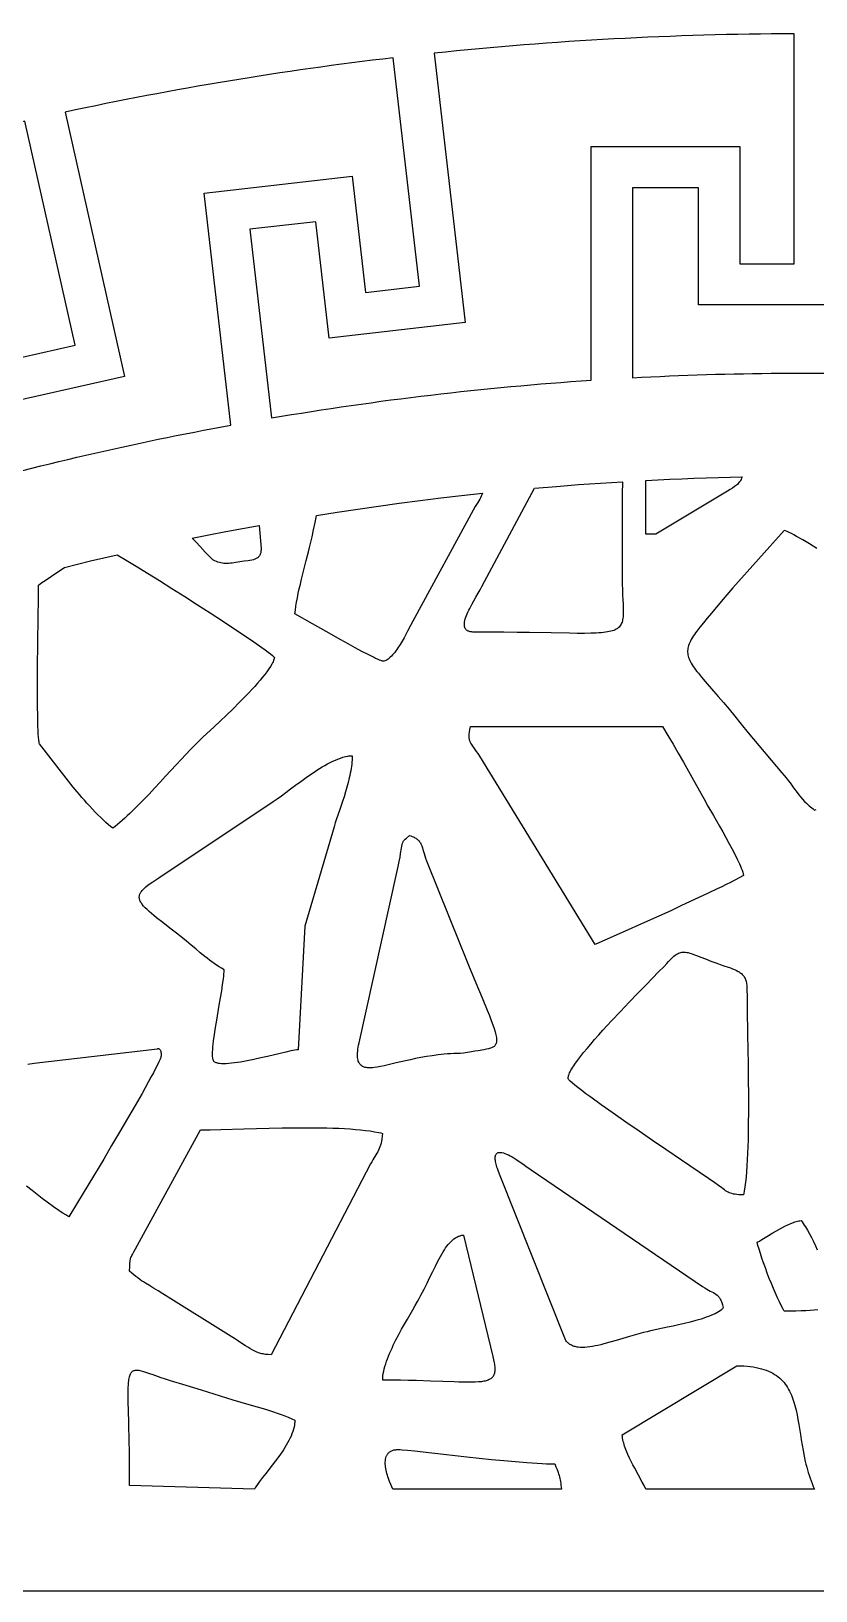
# Model space of a CAD drawing. Header units: millimetres. Extents: x -62 to 1999, y 2324 to 3190.
# Drawn here: x 744 to 971.9, y 2324 to 2777.4 of the extents above; entities that cross this region are included whole.
import ezdxf

# ---------------------------------------------------------------- set-up
doc = ezdxf.new("R2010")
doc.units = ezdxf.units.MM
doc.layers.add('Default_Layer', color=1, linetype='Continuous')

msp = doc.modelspace()

# ---------------------------------------------------------------- linework, layer by layer
at = {"layer": 'Default_Layer'}
for points in [[(-62.32, 2323.98), (1998.88, 2323.98), (1998.88, 3189.82), (-62.32, 3189.82)], [(890.16, 2644.53), (896.56, 2645.07), (902.97, 2645.57), (909.37, 2646.03), (912.58, 2646.23), (915.78, 2646.43), (915.7, 2642.84), (915.67, 2640.8), (915.66, 2638.58), (915.66, 2618.52), (915.68, 2616.71), (915.73, 2615.03), (915.8, 2613.48), (915.87, 2612.07), (915.93, 2610.77), (915.97, 2609.59), (915.99, 2608.52), (915.98, 2608.03), (915.96, 2607.56), (915.93, 2607.12), (915.88, 2606.7), (915.82, 2606.31), (915.74, 2605.94), (915.64, 2605.59), (915.52, 2605.26), (915.37, 2604.96), (915.21, 2604.68), (915.01, 2604.41), (914.8, 2604.17), (914.55, 2603.94), (914.28, 2603.73), (913.97, 2603.54), (913.63, 2603.37), (913.26, 2603.21), (912.85, 2603.07), (912.41, 2602.94), (911.93, 2602.83), (911.41, 2602.73), (910.84, 2602.64), (910.24, 2602.57), (909.59, 2602.5), (908.9, 2602.45), (908.16, 2602.41), (906.53, 2602.35), (904.7, 2602.32), (902.65, 2602.32), (900.37, 2602.35), (895.09, 2602.44), (888.75, 2602.56), (885.16, 2602.62), (881.27, 2602.66), (877.07, 2602.7), (872.55, 2602.71), (872.27, 2602.71), (872.01, 2602.73), (871.76, 2602.76), (871.53, 2602.8), (871.32, 2602.85), (871.12, 2602.92), (870.94, 2602.99), (870.77, 2603.07), (870.62, 2603.17), (870.48, 2603.27), (870.36, 2603.39), (870.25, 2603.51), (870.15, 2603.64), (870.07, 2603.78), (870, 2603.93), (869.94, 2604.09), (869.89, 2604.25), (869.86, 2604.42), (869.84, 2604.6), (869.83, 2604.79), (869.83, 2605.18), (869.88, 2605.6), (869.97, 2606.04), (870.09, 2606.51), (870.24, 2606.99), (870.42, 2607.48), (870.63, 2608), (870.86, 2608.52), (871.11, 2609.06), (871.37, 2609.6), (871.95, 2610.7), (872.57, 2611.8), (873.2, 2612.9), (873.82, 2613.97), (874.41, 2614.99), (874.95, 2615.94)], [(922.57, 2646.81), (926.06, 2646.98), (929.55, 2647.14), (933.05, 2647.29), (936.54, 2647.42), (940.04, 2647.54), (943.54, 2647.65), (947.04, 2647.74), (950.54, 2647.82), (950.38, 2647.42), (950.21, 2647.07), (950.02, 2646.74), (949.83, 2646.43), (949.62, 2646.15), (949.39, 2645.89), (949.16, 2645.65), (948.91, 2645.42), (948.64, 2645.2), (948.36, 2644.98), (947.74, 2644.56), (947.05, 2644.11), (946.29, 2643.63), (925.49, 2631.21), (922.56, 2631.21)], [(826.89, 2636.59), (832.88, 2637.55), (838.88, 2638.46), (844.89, 2639.33), (850.91, 2640.15), (856.94, 2640.94), (862.98, 2641.69), (869.02, 2642.39), (875.07, 2643.06), (874.92, 2642.6), (874.75, 2642.18), (874.54, 2641.76), (874.3, 2641.34), (873.72, 2640.39), (873.37, 2639.82), (872.98, 2639.17), (854.84, 2605.92), (854.17, 2604.62), (853.31, 2602.93), (852.82, 2601.99), (852.29, 2601.01), (851.73, 2600.03), (851.14, 2599.05), (850.54, 2598.11), (850.23, 2597.66), (849.91, 2597.22), (849.6, 2596.8), (849.28, 2596.41), (848.96, 2596.04), (848.64, 2595.69), (848.31, 2595.38), (847.99, 2595.1), (847.67, 2594.86), (847.35, 2594.65), (847.03, 2594.48), (846.71, 2594.36), (846.4, 2594.29), (846.24, 2594.27), (846.09, 2594.26), (845.99, 2594.27), (845.87, 2594.3), (845.55, 2594.4), (845.14, 2594.56), (844.63, 2594.78), (844.04, 2595.05), (843.38, 2595.37), (841.84, 2596.15), (840.07, 2597.08), (838.13, 2598.12), (836.06, 2599.25), (833.92, 2600.44), (829.65, 2602.84), (825.72, 2605.07), (820.61, 2607.98), (820.72, 2609.06), (820.88, 2610.21), (821.07, 2611.42), (821.31, 2612.68), (821.57, 2613.98), (821.87, 2615.31), (822.18, 2616.67), (822.51, 2618.04), (823.2, 2620.79), (823.89, 2623.48), (824.55, 2626.06), (824.85, 2627.28), (825.12, 2628.44), (825.57, 2630.42), (826, 2632.46), (826.44, 2634.52)], [(790.77, 2629.96), (795.63, 2630.95), (800.49, 2631.9), (805.34, 2632.82), (810.17, 2633.72), (810.77, 2626.97), (810.77, 2626.64), (810.74, 2626.33), (810.7, 2626.05), (810.65, 2625.78), (810.58, 2625.54), (810.5, 2625.31), (810.4, 2625.1), (810.29, 2624.91), (810.17, 2624.74), (810.03, 2624.58), (809.89, 2624.43), (809.73, 2624.3), (809.55, 2624.18), (809.37, 2624.07), (809.18, 2623.97), (808.97, 2623.88), (808.53, 2623.73), (808.05, 2623.61), (807.54, 2623.51), (806.99, 2623.43), (805.82, 2623.27), (805.19, 2623.19), (804.55, 2623.09), (803.41, 2622.91), (802.35, 2622.76), (801.85, 2622.71), (801.36, 2622.67), (800.89, 2622.65), (800.42, 2622.65), (799.97, 2622.68), (799.52, 2622.72), (799.08, 2622.8), (798.65, 2622.9), (798.22, 2623.03), (797.78, 2623.19), (797.35, 2623.39), (796.92, 2623.62), (796.75, 2623.74), (796.52, 2623.93), (796.25, 2624.18), (795.95, 2624.47), (795.26, 2625.18), (794.5, 2625.98), (793.02, 2627.61), (791.92, 2628.81), (791.3, 2629.44)], [(753.61, 2621.51), (757.42, 2622.45), (761.24, 2623.38), (765.07, 2624.29), (768.93, 2625.19), (771.52, 2623.64), (774.48, 2621.84), (777.74, 2619.83), (781.22, 2617.66), (784.86, 2615.37), (788.59, 2613.01), (792.33, 2610.63), (796, 2608.26), (799.55, 2605.95), (802.89, 2603.75), (805.96, 2601.7), (808.69, 2599.84), (811, 2598.23), (811.97, 2597.53), (812.81, 2596.91), (813.52, 2596.37), (814.07, 2595.91), (814.47, 2595.55), (814.6, 2595.41), (814.69, 2595.3), (814.61, 2595.01), (814.51, 2594.72), (814.39, 2594.41), (814.24, 2594.09), (814.08, 2593.76), (813.9, 2593.42), (813.48, 2592.71), (813, 2591.97), (812.45, 2591.19), (811.84, 2590.38), (811.17, 2589.55), (810.46, 2588.69), (809.7, 2587.81), (808.91, 2586.91), (808.07, 2586), (807.21, 2585.08), (806.32, 2584.15), (804.49, 2582.28), (802.61, 2580.42), (800.73, 2578.59), (798.87, 2576.82), (797.09, 2575.13), (793.88, 2572.11), (792.53, 2570.83), (791.4, 2569.73), (790.21, 2568.52), (788.92, 2567.16), (787.54, 2565.69), (786.1, 2564.13), (783.04, 2560.79), (781.45, 2559.06), (779.84, 2557.33), (778.22, 2555.6), (776.6, 2553.91), (775, 2552.28), (773.43, 2550.72), (772.65, 2549.97), (771.89, 2549.26), (771.14, 2548.57), (770.41, 2547.92), (769.7, 2547.3), (769, 2546.72), (768.32, 2546.18), (767.66, 2545.69), (767.05, 2546.16), (766.39, 2546.71), (765.68, 2547.34), (764.94, 2548.03), (764.17, 2548.77), (763.38, 2549.56), (762.57, 2550.38), (761.77, 2551.23), (760.96, 2552.08), (760.18, 2552.95), (759.41, 2553.8), (758.68, 2554.64), (757.98, 2555.45), (757.33, 2556.22), (756.74, 2556.95), (756.21, 2557.62), (746.35, 2570.22), (746.3, 2570.43), (746.25, 2570.69), (746.17, 2571.34), (746.1, 2572.14), (746.03, 2573.09), (745.98, 2574.18), (745.93, 2575.39), (745.86, 2578.16), (745.82, 2581.31), (745.8, 2584.76), (745.81, 2588.41), (745.83, 2592.18), (745.9, 2599.74), (745.99, 2606.76), (746.08, 2612.53), (746.12, 2616.38), (747.08, 2617.07), (748.02, 2617.74), (749.85, 2619), (751.7, 2620.23)], [(907.86, 2511.9), (874.32, 2566.6), (873.82, 2567.36), (873.36, 2568.03), (872.58, 2569.12), (872.26, 2569.57), (871.98, 2569.98), (871.74, 2570.37), (871.55, 2570.75), (871.47, 2570.93), (871.4, 2571.13), (871.35, 2571.32), (871.3, 2571.53), (871.26, 2571.74), (871.24, 2571.97), (871.23, 2572.2), (871.22, 2572.45), (871.25, 2573.01), (871.32, 2573.64), (871.44, 2574.37), (871.6, 2575.21), (927.43, 2575.22), (928.98, 2572.65), (930.49, 2570.08), (931.98, 2567.5), (933.45, 2564.91), (936.38, 2559.68), (939.37, 2554.3), (940.61, 2552.14), (942.19, 2549.4), (943.97, 2546.3), (944.89, 2544.66), (945.81, 2543.01), (946.71, 2541.36), (947.57, 2539.74), (948.37, 2538.17), (949.11, 2536.68), (949.75, 2535.29), (950.03, 2534.64), (950.29, 2534.02), (950.51, 2533.44), (950.7, 2532.9), (950.85, 2532.41), (950.96, 2531.96), (949.71, 2531.27), (948.45, 2530.6), (947.18, 2529.94), (945.9, 2529.3), (944.61, 2528.67), (943.31, 2528.04), (940.7, 2526.82), (935.41, 2524.36), (932.73, 2523.09), (931.39, 2522.44), (930.04, 2521.77)], [(800.02, 2504.51), (799.28, 2504.95), (798.56, 2505.4), (797.84, 2505.87), (797.14, 2506.35), (796.45, 2506.85), (795.77, 2507.36), (795.1, 2507.88), (794.44, 2508.41), (793.11, 2509.49), (791.79, 2510.59), (790.46, 2511.7), (789.1, 2512.81), (786.56, 2514.84), (784.26, 2516.65), (782.21, 2518.24), (780.41, 2519.66), (779.61, 2520.31), (778.88, 2520.92), (778.22, 2521.49), (777.62, 2522.04), (777.09, 2522.56), (776.63, 2523.06), (776.24, 2523.53), (776.07, 2523.76), (775.92, 2523.99), (775.79, 2524.21), (775.68, 2524.43), (775.58, 2524.64), (775.5, 2524.85), (775.44, 2525.06), (775.4, 2525.27), (775.38, 2525.48), (775.37, 2525.69), (775.39, 2525.89), (775.42, 2526.09), (775.47, 2526.3), (775.54, 2526.5), (775.63, 2526.71), (775.74, 2526.91), (775.87, 2527.12), (776.02, 2527.33), (776.19, 2527.54), (776.37, 2527.75), (776.58, 2527.97), (776.8, 2528.19), (777.31, 2528.64), (777.9, 2529.11), (778.58, 2529.6), (779.33, 2530.11), (780.16, 2530.65), (781.08, 2531.22), (814.32, 2553.49), (815.44, 2554.25), (816.66, 2555.13), (817.97, 2556.09), (819.35, 2557.13), (820.8, 2558.2), (822.29, 2559.3), (823.82, 2560.4), (825.38, 2561.48), (826.16, 2562), (826.95, 2562.52), (827.73, 2563.01), (828.52, 2563.49), (829.3, 2563.94), (830.08, 2564.38), (830.85, 2564.78), (831.61, 2565.15), (832.36, 2565.5), (833.1, 2565.8), (833.83, 2566.07), (834.55, 2566.3), (835.25, 2566.49), (835.93, 2566.63), (836.26, 2566.68), (836.59, 2566.72), (836.92, 2566.75), (837.23, 2566.76), (837.23, 2566.16), (837.2, 2565.55), (837.15, 2564.93), (837.09, 2564.3), (837, 2563.65), (836.91, 2563), (836.8, 2562.34), (836.67, 2561.68), (836.53, 2561), (836.38, 2560.33), (836.05, 2558.96), (835.68, 2557.59), (835.28, 2556.22), (834.86, 2554.85), (834.42, 2553.49), (833.55, 2550.86), (832.71, 2548.37), (832.32, 2547.2), (831.97, 2546.09), (823.52, 2517.16), (821.55, 2481.3), (821.12, 2481.25), (820.61, 2481.17), (819.4, 2480.93), (817.95, 2480.61), (816.31, 2480.22), (812.62, 2479.34), (810.66, 2478.89), (808.67, 2478.45), (806.71, 2478.05), (805.74, 2477.86), (804.8, 2477.7), (803.89, 2477.55), (803, 2477.43), (802.15, 2477.33), (801.35, 2477.26), (800.59, 2477.21), (799.88, 2477.2), (799.23, 2477.22), (798.65, 2477.28), (798.38, 2477.32), (798.13, 2477.38), (797.9, 2477.44), (797.69, 2477.52), (797.5, 2477.6), (797.32, 2477.7), (797.17, 2477.81), (797.04, 2477.93), (796.97, 2478.03), (796.9, 2478.15), (796.84, 2478.3), (796.8, 2478.47), (796.76, 2478.67), (796.72, 2478.88), (796.68, 2479.38), (796.67, 2479.96), (796.68, 2480.61), (796.72, 2481.32), (796.79, 2482.1), (796.87, 2482.94), (796.98, 2483.83), (797.24, 2485.73), (797.55, 2487.77), (797.89, 2489.9), (798.63, 2494.23), (798.99, 2496.34), (799.32, 2498.36), (799.6, 2500.23), (799.83, 2501.91), (799.91, 2502.66), (799.97, 2503.35), (800.01, 2503.97)], [(858.84, 2536.19), (868.58, 2511.84), (869.85, 2508.73), (871.05, 2505.84), (873.18, 2500.71), (874.99, 2496.37), (876.47, 2492.77), (877.09, 2491.22), (877.63, 2489.82), (878.09, 2488.57), (878.47, 2487.46), (878.77, 2486.47), (878.89, 2486.03), (878.99, 2485.61), (879.07, 2485.22), (879.13, 2484.85), (879.17, 2484.51), (879.19, 2484.2), (879.19, 2483.91), (879.18, 2483.64), (879.14, 2483.39), (879.08, 2483.16), (879, 2482.95), (878.91, 2482.76), (878.79, 2482.58), (878.65, 2482.42), (878.5, 2482.27), (878.32, 2482.14), (878.13, 2482.02), (877.92, 2481.91), (877.68, 2481.81), (877.43, 2481.71), (877.16, 2481.63), (876.87, 2481.55), (876.23, 2481.41), (875.51, 2481.27), (873.85, 2481.01), (872.9, 2480.86), (871.88, 2480.69), (870.78, 2480.48), (869.61, 2480.24), (868.64, 2480.23), (867.69, 2480.21), (866.74, 2480.17), (865.81, 2480.11), (864.89, 2480.05), (863.99, 2479.97), (863.09, 2479.88), (862.21, 2479.78), (860.49, 2479.55), (858.83, 2479.29), (857.22, 2479.01), (855.67, 2478.7), (854.17, 2478.39), (852.74, 2478.06), (850.06, 2477.43), (847.64, 2476.86), (846.53, 2476.61), (845.49, 2476.39), (844.52, 2476.22), (843.62, 2476.1), (843.19, 2476.06), (842.79, 2476.03), (842.4, 2476.02), (842.03, 2476.03), (841.69, 2476.05), (841.35, 2476.09), (841.04, 2476.15), (840.75, 2476.23), (840.48, 2476.33), (840.23, 2476.45), (839.99, 2476.59), (839.78, 2476.76), (839.59, 2476.95), (839.42, 2477.17), (839.26, 2477.41), (839.13, 2477.67), (839.02, 2477.97), (838.93, 2478.29), (838.87, 2478.64), (838.82, 2479.02), (838.79, 2479.44), (838.79, 2479.88), (838.81, 2480.36), (838.85, 2480.86), (838.91, 2481.41), (839, 2481.99), (839.11, 2482.6), (839.24, 2483.25), (850.21, 2532.79), (850.59, 2534.52), (850.9, 2536.01), (851.13, 2537.27), (851.32, 2538.32), (851.58, 2539.92), (851.68, 2540.5), (851.77, 2540.98), (851.88, 2541.36), (851.94, 2541.53), (852.01, 2541.69), (852.08, 2541.83), (852.17, 2541.97), (852.27, 2542.1), (852.38, 2542.23), (852.64, 2542.49), (852.98, 2542.79), (853.93, 2543.55), (854.29, 2543.43), (854.62, 2543.32), (854.93, 2543.19), (855.21, 2543.06), (855.47, 2542.93), (855.71, 2542.78), (855.94, 2542.64), (856.14, 2542.48), (856.33, 2542.32), (856.5, 2542.15), (856.66, 2541.97), (856.8, 2541.79), (856.93, 2541.6), (857.05, 2541.4), (857.16, 2541.19), (857.27, 2540.98), (857.45, 2540.52), (857.62, 2540.02), (857.78, 2539.49), (857.95, 2538.92), (858.13, 2538.3), (858.33, 2537.64), (858.56, 2536.94)], [(951.94, 2499.22), (951.95, 2496.4), (951.99, 2493.15), (952.12, 2485.58), (952.26, 2477.05), (952.32, 2472.6), (952.35, 2468.12), (952.36, 2463.67), (952.33, 2459.31), (952.3, 2457.19), (952.25, 2455.13), (952.2, 2453.12), (952.13, 2451.17), (952.04, 2449.31), (951.94, 2447.53), (951.82, 2445.84), (951.69, 2444.25), (951.53, 2442.77), (951.36, 2441.4), (951.16, 2440.17), (951.06, 2439.6), (950.95, 2439.07), (950.22, 2439.09), (949.58, 2439.13), (948.99, 2439.18), (948.47, 2439.25), (948, 2439.34), (947.56, 2439.44), (947.16, 2439.57), (946.79, 2439.72), (946.43, 2439.89), (946.08, 2440.08), (945.74, 2440.29), (945.38, 2440.53), (944.61, 2441.09), (943.7, 2441.77), (942.58, 2442.57), (940.74, 2443.84), (935.32, 2447.53), (928.32, 2452.3), (924.5, 2454.92), (920.61, 2457.59), (916.76, 2460.25), (913.06, 2462.84), (909.62, 2465.28), (906.53, 2467.5), (905.16, 2468.5), (903.92, 2469.43), (902.83, 2470.27), (901.9, 2471.01), (901.14, 2471.64), (900.56, 2472.16), (900.35, 2472.38), (900.18, 2472.56), (900.08, 2472.71), (900.02, 2472.82), (900, 2472.93), (899.99, 2473.04), (900, 2473.28), (900.04, 2473.55), (900.12, 2473.84), (900.24, 2474.17), (900.39, 2474.52), (900.57, 2474.9), (900.79, 2475.3), (901.04, 2475.72), (901.31, 2476.17), (901.62, 2476.64), (901.95, 2477.13), (902.69, 2478.16), (903.53, 2479.27), (904.46, 2480.44), (905.46, 2481.66), (906.53, 2482.92), (907.67, 2484.23), (908.85, 2485.57), (910.07, 2486.93), (911.32, 2488.3), (912.6, 2489.68), (915.19, 2492.44), (917.75, 2495.13), (920.23, 2497.69), (922.54, 2500.06), (926.36, 2503.98), (927.74, 2505.4), (928.65, 2506.38), (929.11, 2506.89), (929.54, 2507.34), (929.94, 2507.75), (930.33, 2508.12), (930.7, 2508.45), (931.05, 2508.73), (931.4, 2508.98), (931.73, 2509.18), (932.07, 2509.35), (932.4, 2509.49), (932.73, 2509.58), (933.06, 2509.65), (933.4, 2509.68), (933.76, 2509.68), (934.12, 2509.65), (934.5, 2509.59), (934.9, 2509.51), (935.32, 2509.4), (935.77, 2509.26), (936.25, 2509.1), (937.3, 2508.7), (938.49, 2508.23), (939.86, 2507.68), (941.42, 2507.07), (943.21, 2506.41), (944.19, 2506.06), (945.24, 2505.7), (946.52, 2505.28), (947.15, 2505.07), (947.75, 2504.85), (948.33, 2504.61), (948.88, 2504.36), (949.41, 2504.07), (949.65, 2503.92), (949.89, 2503.76), (950.12, 2503.58), (950.33, 2503.4), (950.54, 2503.2), (950.73, 2502.99), (950.91, 2502.77), (951.08, 2502.54), (951.24, 2502.29), (951.38, 2502.02), (951.5, 2501.74), (951.62, 2501.43), (951.71, 2501.12), (951.79, 2500.78), (951.85, 2500.42), (951.9, 2500.04), (951.93, 2499.64)], [(813.71, 2392.61), (812.85, 2392.65), (812.07, 2392.73), (811.7, 2392.79), (811.34, 2392.85), (810.99, 2392.92), (810.65, 2393.01), (810.32, 2393.1), (810, 2393.21), (809.37, 2393.44), (808.76, 2393.72), (808.15, 2394.03), (807.53, 2394.39), (806.88, 2394.78), (806.21, 2395.21), (805.5, 2395.68), (803.92, 2396.74), (803.02, 2397.32), (802.03, 2397.94), (782.19, 2410.35), (780.82, 2411.22), (779.54, 2411.99), (778.33, 2412.71), (777.18, 2413.41), (776.61, 2413.77), (776.05, 2414.14), (775.49, 2414.52), (774.92, 2414.93), (774.35, 2415.36), (773.78, 2415.83), (773.19, 2416.33), (772.58, 2416.87), (772.61, 2418.25), (772.66, 2419.27), (772.69, 2419.68), (772.74, 2420.04), (772.8, 2420.36), (772.87, 2420.65), (772.96, 2420.92), (773.07, 2421.2), (773.21, 2421.48), (773.37, 2421.78), (773.77, 2422.5), (774.3, 2423.45), (793.18, 2458.01), (795.97, 2458.04), (799.03, 2458.1), (805.8, 2458.28), (813.11, 2458.47), (816.88, 2458.54), (820.65, 2458.59), (824.39, 2458.61), (826.23, 2458.6), (828.06, 2458.58), (829.85, 2458.55), (831.6, 2458.5), (833.32, 2458.44), (834.99, 2458.36), (836.61, 2458.26), (838.17, 2458.14), (839.67, 2458), (841.1, 2457.84), (842.46, 2457.66), (843.75, 2457.45), (844.95, 2457.22), (845.51, 2457.09), (846.06, 2456.96), (845.98, 2456.15), (845.88, 2455.41), (845.76, 2454.74), (845.62, 2454.13), (845.47, 2453.57), (845.29, 2453.04), (845.09, 2452.55), (844.87, 2452.08), (844.64, 2451.62), (844.39, 2451.17), (843.84, 2450.25), (843.23, 2449.26), (842.9, 2448.71), (842.56, 2448.11)], [(945.07, 2406.31), (944.96, 2406.15), (944.83, 2406), (944.68, 2405.85), (944.51, 2405.7), (944.14, 2405.4), (943.7, 2405.11), (943.22, 2404.83), (942.68, 2404.55), (942.09, 2404.28), (941.47, 2404.01), (940.8, 2403.75), (940.1, 2403.49), (939.37, 2403.25), (938.62, 2403), (937.84, 2402.77), (937.04, 2402.54), (935.4, 2402.1), (933.74, 2401.69), (932.07, 2401.3), (930.45, 2400.94), (928.89, 2400.61), (926.09, 2400.02), (924.91, 2399.77), (923.93, 2399.55), (922.9, 2399.3), (921.87, 2399.04), (919.83, 2398.49), (917.83, 2397.91), (915.86, 2397.33), (913.95, 2396.76), (912.11, 2396.23), (910.33, 2395.75), (909.47, 2395.53), (908.64, 2395.34), (907.82, 2395.17), (907.03, 2395.02), (906.27, 2394.91), (905.53, 2394.82), (904.82, 2394.76), (904.14, 2394.74), (903.48, 2394.76), (902.86, 2394.81), (902.57, 2394.86), (902.28, 2394.91), (901.99, 2394.97), (901.72, 2395.05), (901.46, 2395.14), (901.2, 2395.24), (900.96, 2395.35), (900.72, 2395.48), (900.49, 2395.61), (900.27, 2395.77), (900.06, 2395.93), (899.86, 2396.11), (899.68, 2396.3), (899.5, 2396.51), (899.33, 2396.73), (899.17, 2396.96), (880.03, 2445.13), (879.61, 2446.21), (879.44, 2446.71), (879.28, 2447.17), (879.15, 2447.61), (879.04, 2448.02), (878.95, 2448.41), (878.88, 2448.77), (878.83, 2449.1), (878.8, 2449.41), (878.78, 2449.69), (878.78, 2449.95), (878.8, 2450.19), (878.84, 2450.4), (878.89, 2450.59), (878.95, 2450.76), (879.03, 2450.91), (879.13, 2451.05), (879.24, 2451.16), (879.36, 2451.25), (879.49, 2451.32), (879.64, 2451.38), (879.8, 2451.42), (879.96, 2451.45), (880.14, 2451.45), (880.33, 2451.45), (880.53, 2451.43), (880.73, 2451.39), (881.17, 2451.29), (881.63, 2451.13), (882.11, 2450.94), (882.62, 2450.71), (883.14, 2450.44), (883.67, 2450.15), (884.2, 2449.84), (884.74, 2449.51), (885.79, 2448.82), (886.8, 2448.12), (887.73, 2447.46), (889.19, 2446.4), (939.02, 2412.43), (939.65, 2412.03), (940.24, 2411.69), (940.78, 2411.39), (941.29, 2411.13), (942.18, 2410.66), (942.58, 2410.42), (942.94, 2410.18), (943.28, 2409.91), (943.44, 2409.76), (943.59, 2409.6), (943.74, 2409.42), (943.88, 2409.24), (944.01, 2409.04), (944.15, 2408.82), (944.27, 2408.59), (944.4, 2408.33), (944.52, 2408.06), (944.63, 2407.76), (944.86, 2407.09)], [(878.09, 2392.1), (878.32, 2391.14), (878.5, 2390.27), (878.57, 2389.86), (878.62, 2389.47), (878.66, 2389.1), (878.68, 2388.75), (878.69, 2388.41), (878.68, 2388.1), (878.66, 2387.8), (878.62, 2387.51), (878.56, 2387.25), (878.49, 2387), (878.4, 2386.76), (878.29, 2386.54), (878.17, 2386.33), (878.02, 2386.14), (877.86, 2385.96), (877.68, 2385.8), (877.48, 2385.64), (877.26, 2385.5), (877.02, 2385.38), (876.76, 2385.26), (876.48, 2385.15), (876.18, 2385.06), (875.85, 2384.97), (875.51, 2384.9), (875.14, 2384.83), (874.76, 2384.78), (873.91, 2384.69), (872.98, 2384.63), (871.95, 2384.61), (870.82, 2384.6), (869.59, 2384.62), (868.26, 2384.65), (866.82, 2384.7), (863.62, 2384.82), (859.97, 2384.96), (855.85, 2385.09), (853.6, 2385.14), (851.23, 2385.18), (848.73, 2385.21), (846.1, 2385.21), (846.12, 2385.83), (846.18, 2386.48), (846.27, 2387.14), (846.4, 2387.82), (846.56, 2388.53), (846.76, 2389.24), (846.98, 2389.97), (847.23, 2390.72), (847.5, 2391.47), (847.8, 2392.24), (848.12, 2393.01), (848.45, 2393.78), (848.81, 2394.56), (849.17, 2395.35), (849.95, 2396.92), (850.76, 2398.48), (851.6, 2400.02), (852.44, 2401.52), (853.28, 2402.98), (854.86, 2405.7), (855.57, 2406.94), (856.21, 2408.07), (856.72, 2408.99), (857.2, 2409.89), (858.13, 2411.69), (859, 2413.44), (859.84, 2415.14), (860.63, 2416.79), (861.4, 2418.35), (862.15, 2419.84), (862.52, 2420.54), (862.9, 2421.22), (863.27, 2421.87), (863.64, 2422.49), (864.01, 2423.09), (864.39, 2423.65), (864.77, 2424.18), (865.16, 2424.67), (865.56, 2425.13), (865.96, 2425.55), (866.37, 2425.93), (866.79, 2426.27), (867.22, 2426.57), (867.67, 2426.83), (867.89, 2426.94), (868.12, 2427.04), (868.36, 2427.13), (868.59, 2427.21), (868.84, 2427.27), (869.08, 2427.33), (869.33, 2427.37), (869.58, 2427.4)], [(772.58, 2354.58), (772.57, 2358.16), (772.54, 2361.5), (772.5, 2364.59), (772.45, 2367.46), (772.33, 2372.51), (772.23, 2376.73), (772.19, 2378.54), (772.17, 2380.17), (772.16, 2381.62), (772.19, 2382.9), (772.24, 2384.02), (772.28, 2384.52), (772.32, 2384.99), (772.38, 2385.42), (772.44, 2385.81), (772.52, 2386.17), (772.61, 2386.49), (772.7, 2386.78), (772.81, 2387.04), (772.94, 2387.27), (773.07, 2387.47), (773.22, 2387.64), (773.39, 2387.79), (773.56, 2387.91), (773.76, 2388), (773.96, 2388.07), (774.19, 2388.11), (774.43, 2388.14), (774.69, 2388.14), (774.97, 2388.12), (775.26, 2388.08), (775.58, 2388.02), (775.91, 2387.94), (776.64, 2387.75), (777.45, 2387.49), (778.35, 2387.18), (779.34, 2386.83), (781.61, 2386.04), (782.91, 2385.61), (784.31, 2385.17), (788.86, 2383.79), (793.34, 2382.41), (802.6, 2379.53), (804.86, 2378.85), (807.21, 2378.17), (809.6, 2377.48), (812, 2376.77), (813.18, 2376.41), (814.34, 2376.04), (815.48, 2375.66), (816.59, 2375.27), (817.66, 2374.86), (818.68, 2374.45), (819.66, 2374.01), (820.58, 2373.57), (820.57, 2373.24), (820.55, 2372.91), (820.51, 2372.58), (820.46, 2372.25), (820.34, 2371.6), (820.17, 2370.94), (819.97, 2370.28), (819.73, 2369.62), (819.46, 2368.96), (819.16, 2368.3), (818.84, 2367.64), (818.48, 2366.98), (818.1, 2366.32), (817.7, 2365.67), (817.29, 2365.01), (816.85, 2364.36), (816.4, 2363.72), (815.94, 2363.07), (814.99, 2361.8), (814.02, 2360.54), (812.1, 2358.09), (811.18, 2356.9), (810.32, 2355.75), (809.91, 2355.18), (809.52, 2354.62), (809.16, 2354.08), (808.82, 2353.54)], [(971.53, 2353.55), (922.56, 2353.54), (922.05, 2354.57), (921.51, 2355.59), (920.42, 2357.62), (919.32, 2359.62), (918.79, 2360.61), (918.28, 2361.6), (917.79, 2362.59), (917.34, 2363.57), (916.93, 2364.54), (916.74, 2365.03), (916.57, 2365.51), (916.4, 2365.99), (916.25, 2366.47), (916.12, 2366.96), (916, 2367.43), (915.9, 2367.91), (915.81, 2368.39), (915.75, 2368.87), (915.7, 2369.34), (949.01, 2389.4), (950.05, 2389.38), (951.05, 2389.34), (952, 2389.27), (952.91, 2389.18), (953.78, 2389.06), (954.61, 2388.92), (955.4, 2388.75), (956.16, 2388.55), (956.88, 2388.34), (957.56, 2388.09), (958.21, 2387.83), (958.83, 2387.54), (959.42, 2387.24), (959.97, 2386.91), (960.5, 2386.56), (960.99, 2386.19), (961.46, 2385.8), (961.9, 2385.38), (962.32, 2384.96), (962.71, 2384.51), (963.08, 2384.04), (963.42, 2383.56), (963.75, 2383.06), (964.05, 2382.54), (964.33, 2382), (964.6, 2381.45), (964.85, 2380.89), (965.08, 2380.31), (965.3, 2379.71), (965.5, 2379.11), (965.69, 2378.49), (965.87, 2377.85), (966.04, 2377.2), (966.2, 2376.54), (966.49, 2375.19), (966.75, 2373.8), (966.99, 2372.37), (967.46, 2369.4), (967.7, 2367.87), (967.95, 2366.33), (968.23, 2364.76), (968.54, 2363.17), (968.89, 2361.58), (969.08, 2360.78), (969.29, 2359.97), (969.51, 2359.17), (969.74, 2358.37), (969.99, 2357.56), (970.26, 2356.76), (970.55, 2355.95), (970.86, 2355.15), (971.18, 2354.35)], [(849.05, 2353.55), (848.76, 2354.18), (848.44, 2354.92), (848.11, 2355.74), (847.78, 2356.63), (847.62, 2357.1), (847.48, 2357.57), (847.34, 2358.05), (847.21, 2358.53), (847.1, 2359.01), (847.01, 2359.5), (846.93, 2359.98), (846.88, 2360.45), (846.85, 2360.91), (846.84, 2361.36), (846.87, 2361.8), (846.92, 2362.22), (847.01, 2362.63), (847.13, 2363.01), (847.2, 2363.19), (847.29, 2363.36), (847.38, 2363.53), (847.48, 2363.69), (847.6, 2363.85), (847.72, 2364), (847.86, 2364.13), (848.01, 2364.26), (848.16, 2364.39), (848.33, 2364.5), (848.51, 2364.6), (848.71, 2364.69), (848.92, 2364.78), (849.14, 2364.85), (849.37, 2364.92), (849.61, 2364.97), (849.87, 2365.01), (850.15, 2365.04), (850.43, 2365.06), (850.74, 2365.06), (851.17, 2365.05), (851.76, 2365.01), (853.33, 2364.88), (855.38, 2364.67), (857.85, 2364.41), (863.77, 2363.73), (870.58, 2362.97), (874.15, 2362.58), (877.74, 2362.2), (881.29, 2361.85), (884.72, 2361.54), (887.99, 2361.27), (889.53, 2361.16), (891.01, 2361.07), (892.41, 2360.99), (893.72, 2360.94), (894.95, 2360.91), (896.07, 2360.9), (896.43, 2360.05), (896.76, 2359.23), (897.06, 2358.4), (897.2, 2357.98), (897.33, 2357.55), (897.45, 2357.12), (897.56, 2356.67), (897.66, 2356.2), (897.75, 2355.72), (897.83, 2355.21), (897.9, 2354.68), (897.96, 2354.13), (898.01, 2353.55)]]:
    msp.add_lwpolyline(points, close=True, dxfattribs=at)
for points in [[(861.05, 2770.98), (870.04, 2692.71), (830.53, 2688.17), (826.64, 2721.99), (807.53, 2719.79), (813.83, 2664.96, -0.025345), (906.64, 2675.92), (906.64, 2743.84), (949.88, 2743.84), (949.88, 2709.8), (965.65, 2709.8), (965.65, 2776.62, 0.025665)], [(1004.69, 2677.27), (1011.9, 2744.8), (1054.9, 2740.21), (1051.29, 2706.36), (1066.97, 2704.69), (1074.06, 2771.13, 0.023656), (977.65, 2776.58), (977.65, 2697.8), (937.88, 2697.8), (937.88, 2731.84), (918.64, 2731.84), (918.64, 2676.65, -0.023336)], [(753.86, 2753.86), (771.11, 2676.99), (732.3, 2668.28), (724.85, 2701.49), (706.08, 2697.28), (718.16, 2643.43, -0.023336), (801.99, 2662.87), (794.24, 2730.35), (837.2, 2735.28), (841.08, 2701.46), (856.75, 2703.26), (849.12, 2769.65, 0.023656)], [(649.09, 2725.46), (674.41, 2650.85), (636.74, 2638.07), (625.81, 2670.31), (607.59, 2664.12), (625.32, 2611.86, -0.023336), (706.61, 2640.09), (691.74, 2706.36), (733.93, 2715.83), (741.38, 2682.62), (756.78, 2686.07), (742.14, 2751.27, 0.023656)]]:
    msp.add_lwpolyline(points, format="xyb", close=True, dxfattribs=at)
for points in [[(972.22, 2627.02), (970.1, 2628.32), (968.13, 2629.49), (966.37, 2630.51), (965.57, 2630.94), (964.85, 2631.32), (964.19, 2631.64), (963.62, 2631.91), (963.13, 2632.1), (962.74, 2632.23), (947.82, 2615.59), (946.08, 2613.49), (944.47, 2611.57), (941.62, 2608.19), (940.38, 2606.72), (939.27, 2605.38), (938.27, 2604.15), (937.4, 2603.01), (937.01, 2602.48), (936.65, 2601.97), (936.32, 2601.48), (936.02, 2601), (935.75, 2600.54), (935.51, 2600.1), (935.3, 2599.66), (935.12, 2599.24), (934.97, 2598.83), (934.86, 2598.43), (934.77, 2598.03), (934.71, 2597.64), (934.68, 2597.25), (934.68, 2596.86), (934.72, 2596.47), (934.78, 2596.08), (934.87, 2595.69), (934.99, 2595.29), (935.14, 2594.89), (935.32, 2594.48), (935.53, 2594.06), (935.77, 2593.63), (936.04, 2593.18), (936.34, 2592.72), (936.67, 2592.25), (937.03, 2591.76), (937.41, 2591.25), (937.83, 2590.72), (938.75, 2589.6), (939.79, 2588.37), (942.21, 2585.57), (943.6, 2583.97), (945.1, 2582.21), (946.72, 2580.3), (948.46, 2578.21), (950.3, 2575.93), (952.27, 2573.46), (962.04, 2561.81), (962.7, 2561.04), (963.32, 2560.3), (963.9, 2559.56), (964.45, 2558.84), (965.48, 2557.45), (966.48, 2556.09), (966.99, 2555.43), (967.51, 2554.78), (968.07, 2554.13), (968.66, 2553.49), (969.3, 2552.85), (969.99, 2552.22), (970.36, 2551.91), (970.74, 2551.6), (971.14, 2551.29), (971.56, 2550.97), (972.07, 2551.14)], [(743.04, 2477.08), (744.83, 2477.34), (780.67, 2481.58), (780.72, 2481.6), (780.85, 2481.61), (780.94, 2481.61), (781.04, 2481.59), (781.15, 2481.55), (781.25, 2481.48), (781.36, 2481.38), (781.45, 2481.25), (781.54, 2481.08), (781.61, 2480.86), (781.67, 2480.6), (781.71, 2480.27), (781.72, 2479.89), (781.7, 2479.44), (781.67, 2479.28), (781.61, 2479.07), (781.52, 2478.82), (781.4, 2478.51), (781.08, 2477.78), (780.65, 2476.87), (780.11, 2475.81), (779.48, 2474.61), (778.76, 2473.27), (777.97, 2471.82), (776.17, 2468.6), (774.15, 2465.05), (771.96, 2461.27), (769.67, 2457.36), (767.34, 2453.4), (765.03, 2449.5), (760.69, 2442.26), (757.16, 2436.41), (754.9, 2432.72), (754.02, 2433.24), (753.17, 2433.76), (752.36, 2434.29), (751.58, 2434.81), (750.82, 2435.34), (750.08, 2435.87), (748.63, 2436.94), (747.2, 2438.04), (745.74, 2439.18), (744.22, 2440.36), (742.58, 2441.6)], [(972.5, 2405.69), (971.45, 2405.58), (970.29, 2405.48), (969.03, 2405.41), (967.64, 2405.35), (966.14, 2405.31), (964.52, 2405.29), (962.77, 2405.28), (962.56, 2405.62), (962.34, 2406.01), (961.87, 2406.91), (961.35, 2407.97), (960.8, 2409.17), (960.22, 2410.47), (959.63, 2411.87), (959.03, 2413.32), (958.43, 2414.82), (957.85, 2416.33), (957.29, 2417.83), (956.76, 2419.29), (956.27, 2420.7), (955.83, 2422.03), (955.46, 2423.26), (955.14, 2424.36), (954.91, 2425.3), (955.54, 2425.66), (956.23, 2426.07), (957.75, 2427), (959.42, 2428.01), (960.29, 2428.52), (961.17, 2429.02), (962.05, 2429.5), (962.93, 2429.96), (963.8, 2430.38), (964.64, 2430.76), (965.46, 2431.08), (965.85, 2431.22), (966.23, 2431.34), (966.6, 2431.44), (966.96, 2431.52), (967.31, 2431.59), (967.64, 2431.63), (967.96, 2431.21), (968.28, 2430.78), (968.59, 2430.32), (968.9, 2429.84), (969.21, 2429.35), (969.51, 2428.84), (970.11, 2427.77), (970.69, 2426.65), (971.27, 2425.49), (971.83, 2424.29), (972.38, 2423.07)]]:
    msp.add_lwpolyline(points, dxfattribs=at)

doc.saveas('drawing.dxf')
